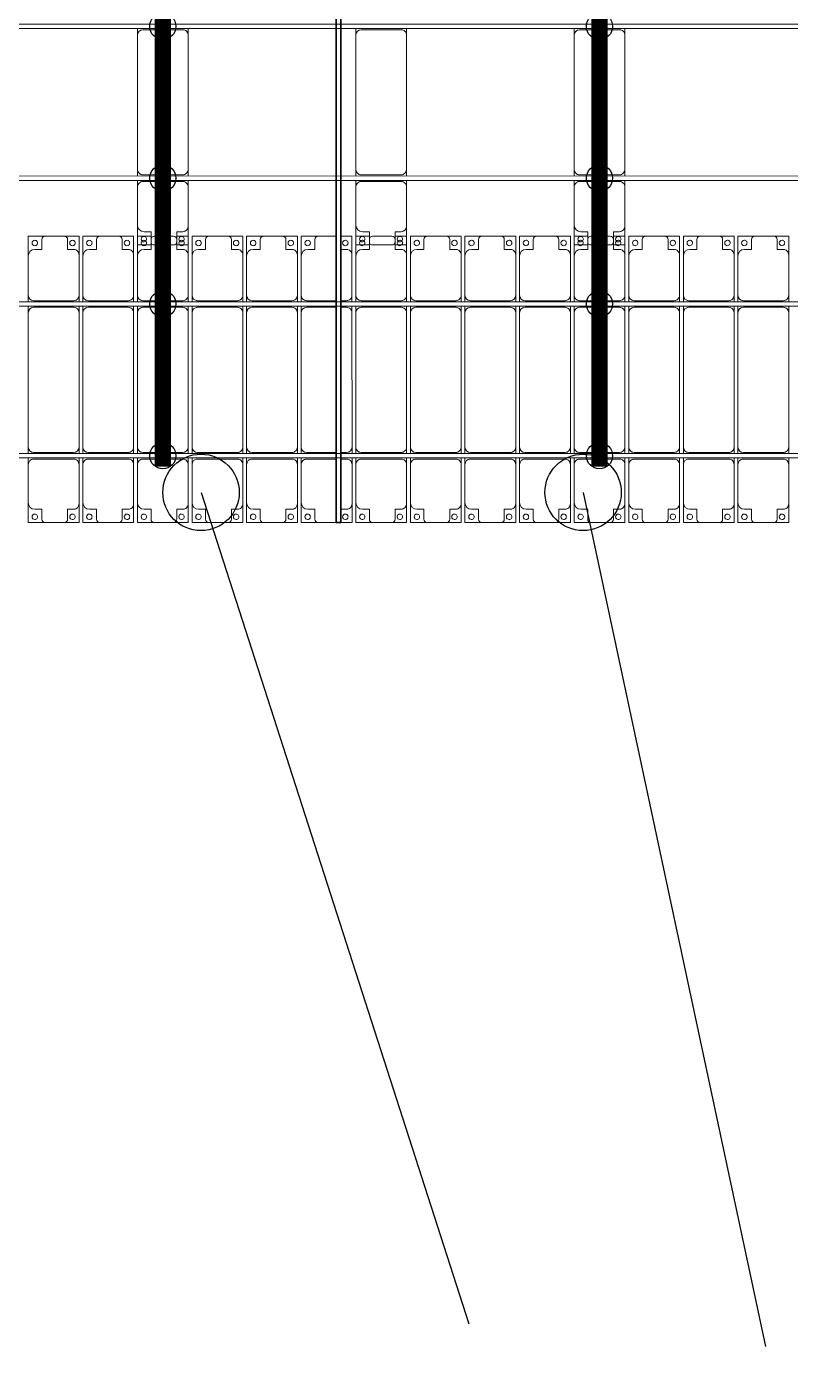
# Model space of a CAD drawing. Header units: millimetres. Extents: x -201615 to 10595, y 61217 to 115919.
# Drawn here: x -155133 to -148133, y 62001 to 74092 of the extents above; entities that cross this region are included whole.
import ezdxf

# ---------------------------------------------------------------- set-up
doc = ezdxf.new("R2010")
doc.units = ezdxf.units.MM
doc.layers.add('A-GENM', color=13, linetype='Continuous', lineweight=9)
doc.layers.add('S-BEAM', color=12, linetype='Continuous', lineweight=9)
for name, color, linetype in [('GC-BICH NEO', 6, 'Continuous'), ('GC-DAY NEO', 5, 'Continuous'), ('GC-HOP 40x60 GIA CUONG', 1, 'Continuous')]:
    doc.layers.add(name, color=color, linetype=linetype)

# ---------------------------------------------------------------- blocks, each defined once
blk = doc.blocks.new('Dải phao đi lại kèm đỡ invester - DẢI PHAO ĐI LẠI-39446-BỐ TRÍ KHUNG KẾT CẤU BÈ PIN 03')
at = {"layer": 'A-GENM', "color": 7}
for p, q in [((38758, 1312), (38912, 1312)), ((38758, 1130), (38758, 1312)), ((38882, 1282), (38882, 1190)), ((39088, 1312), (38912, 1312)), ((39088, 1312), (39223, 1312)), ((39118, 1190), (39118, 1282)), ((39223, 1312), (39223, 1140)), ((39258, 1312), (39412, 1312)), ((39258, 1130), (39258, 1312)), ((39382, 1282), (39382, 1190)), ((39588, 1312), (39412, 1312)), ((39588, 1312), (39723, 1312)), ((39618, 1190), (39618, 1282)), ((39723, 1312), (39723, 1140)), ((39758, 1312), (39882, 1312)), ((39758, 1130), (39758, 1312)), ((39882, 1282), (39882, 1190)), ((40088, 1312), (39912, 1312)), ((40118, 1312), (40223, 1312)), ((40118, 1190), (40118, 1282)), ((40223, 1312), (40223, 1140)), ((40258, 1312), (40412, 1312)), ((40258, 1130), (40258, 1312)), ((40382, 1282), (40382, 1190)), ((40588, 1312), (40412, 1312)), ((40588, 1312), (40723, 1312)), ((40618, 1190), (40618, 1282)), ((40723, 1312), (40723, 1140)), ((40758, 1312), (40912, 1312)), ((40758, 1130), (40758, 1312)), ((40882, 1282), (40882, 1190)), ((41088, 1312), (40912, 1312)), ((41088, 1312), (41223, 1312)), ((41118, 1190), (41118, 1282)), ((41223, 1312), (41223, 1140)), ((41258, 1312), (41412, 1312)), ((41258, 1130), (41258, 1312)), ((41382, 1282), (41382, 1190)), ((41580, 1312), (41412, 1312)), ((41620, 1312), (41723, 1312)), ((41723, 1312), (41723, 1140)), ((41758, 1312), (41882, 1312)), ((41758, 1130), (41758, 1312)), ((41882, 1282), (41882, 1190)), ((42088, 1312), (41912, 1312)), ((42118, 1312), (42223, 1312)), ((42118, 1190), (42118, 1282)), ((42223, 1312), (42223, 1140)), ((42258, 1312), (42412, 1312)), ((42258, 1130), (42258, 1312)), ((42382, 1282), (42382, 1190)), ((42588, 1312), (42412, 1312)), ((42588, 1312), (42723, 1312)), ((42618, 1190), (42618, 1282)), ((42723, 1312), (42723, 1140)), ((42758, 1312), (42912, 1312)), ((42758, 1130), (42758, 1312)), ((42882, 1282), (42882, 1190)), ((43088, 1312), (42912, 1312)), ((43088, 1312), (43223, 1312)), ((43118, 1190), (43118, 1282)), ((43223, 1312), (43223, 1140)), ((43258, 1312), (43412, 1312)), ((43258, 1130), (43258, 1312)), ((43382, 1282), (43382, 1190)), ((43588, 1312), (43412, 1312)), ((43588, 1312), (43723, 1312)), ((43618, 1190), (43618, 1282)), ((43723, 1312), (43723, 1140)), ((43758, 1312), (43882, 1312)), ((43758, 1130), (43758, 1312)), ((43882, 1282), (43882, 1190)), ((44088, 1312), (43912, 1312)), ((44118, 1312), (44223, 1312)), ((44118, 1190), (44118, 1282)), ((44223, 1312), (44223, 1140)), ((44258, 1312), (44412, 1312)), ((44258, 1130), (44258, 1312)), ((44382, 1282), (44382, 1190)), ((44588, 1312), (44412, 1312)), ((44588, 1312), (44723, 1312)), ((44618, 1190), (44618, 1282)), ((44723, 1312), (44723, 1140)), ((44758, 1312), (44912, 1312)), ((44758, 1130), (44758, 1312)), ((44882, 1282), (44882, 1190)), ((45088, 1312), (44912, 1312)), ((45088, 1312), (45223, 1312)), ((45118, 1190), (45118, 1282)), ((45223, 1312), (45223, 1140)), ((45258, 1312), (45412, 1312)), ((45258, 1130), (45258, 1312)), ((45382, 1282), (45382, 1190)), ((45588, 1312), (45412, 1312)), ((45588, 1312), (45723, 1312)), ((45618, 1190), (45618, 1282)), ((45723, 1312), (45723, 1140)), ((38758, 1130), (38758, 770)), ((38882, 1190), (38818, 1190)), ((39173, 1190), (39118, 1190)), ((39223, 770), (39223, 1140)), ((39258, 1130), (39258, 770)), ((39382, 1190), (39318, 1190)), ((39673, 1190), (39618, 1190)), ((39723, 770), (39723, 1140)), ((39758, 1130), (39758, 770)), ((39882, 1190), (39818, 1190)), ((40173, 1190), (40118, 1190)), ((40223, 770), (40223, 1140)), ((40258, 1130), (40258, 770)), ((40382, 1190), (40318, 1190)), ((40673, 1190), (40618, 1190)), ((40723, 770), (40723, 1140)), ((40758, 1130), (40758, 770)), ((40882, 1190), (40818, 1190)), ((41173, 1190), (41118, 1190)), ((41223, 770), (41223, 1140)), ((41258, 1130), (41258, 770)), ((41382, 1190), (41318, 1190)), ((41673, 1190), (41620, 1190)), ((41723, 770), (41723, 1140)), ((41758, 1130), (41758, 770)), ((41882, 1190), (41818, 1190)), ((42173, 1190), (42118, 1190)), ((42223, 770), (42223, 1140)), ((42258, 1130), (42258, 770)), ((42382, 1190), (42318, 1190)), ((42673, 1190), (42618, 1190)), ((42723, 770), (42723, 1140)), ((42758, 1130), (42758, 770)), ((42882, 1190), (42818, 1190)), ((43173, 1190), (43118, 1190)), ((43223, 770), (43223, 1140)), ((43258, 1130), (43258, 770)), ((43382, 1190), (43318, 1190)), ((43673, 1190), (43618, 1190)), ((43723, 770), (43723, 1140)), ((43758, 1130), (43758, 770)), ((43882, 1190), (43818, 1190)), ((44173, 1190), (44118, 1190)), ((44223, 770), (44223, 1140)), ((44258, 1130), (44258, 770)), ((44382, 1190), (44318, 1190)), ((44673, 1190), (44618, 1190)), ((44723, 770), (44723, 1140)), ((44758, 1130), (44758, 770)), ((44882, 1190), (44818, 1190)), ((45173, 1190), (45118, 1190)), ((45223, 770), (45223, 1140)), ((45258, 1130), (45258, 770)), ((45382, 1190), (45318, 1190)), ((45673, 1190), (45618, 1190)), ((45723, 770), (45723, 1140)), ((38758, 710), (38758, 770)), ((39223, 770), (39223, 710)), ((39258, 710), (39258, 770)), ((39723, 770), (39723, 710)), ((39758, 710), (39758, 770)), ((40223, 770), (40223, 710)), ((40258, 710), (40258, 770)), ((40723, 770), (40723, 710)), ((40758, 710), (40758, 770)), ((41223, 770), (41223, 710)), ((41258, 710), (41258, 770)), ((41723, 770), (41723, 710)), ((41758, 710), (41758, 770)), ((42223, 770), (42223, 710)), ((42258, 710), (42258, 770)), ((42723, 770), (42723, 710)), ((42758, 710), (42758, 770)), ((43223, 770), (43223, 710)), ((43258, 710), (43258, 770)), ((43723, 770), (43723, 710)), ((43758, 710), (43758, 770)), ((44223, 770), (44223, 710)), ((44258, 710), (44258, 770)), ((44723, 770), (44723, 710)), ((44758, 710), (44758, 770)), ((45223, 770), (45223, 710)), ((45258, 710), (45258, 770)), ((45723, 770), (45723, 710)), ((38758, 610), (38758, 670)), ((38758, 610), (38758, -620)), ((38808, 720), (39173, 720)), ((39173, 660), (38808, 660)), ((39223, 670), (39223, 610)), ((39223, -620), (39223, 610)), ((39258, 610), (39258, 670)), ((39258, 610), (39258, -620)), ((39308, 720), (39673, 720)), ((39673, 660), (39308, 660)), ((39723, 670), (39723, 610)), ((39723, -620), (39723, 610)), ((39758, 610), (39758, 670)), ((39758, 610), (39758, -620)), ((39808, 720), (40173, 720)), ((40173, 660), (39808, 660)), ((40223, 670), (40223, 610)), ((40223, -620), (40223, 610)), ((40258, 610), (40258, 670)), ((40258, 610), (40258, -620)), ((40308, 720), (40673, 720)), ((40673, 660), (40308, 660)), ((40723, 670), (40723, 610)), ((40723, -620), (40723, 610)), ((40758, 610), (40758, 670)), ((40758, 610), (40758, -620)), ((40808, 720), (41173, 720)), ((41173, 660), (40808, 660)), ((41223, 670), (41223, 610)), ((41223, -620), (41223, 610)), ((41258, 610), (41258, 670)), ((41258, 610), (41258, -620)), ((41308, 720), (41580, 720)), ((41580, 660), (41308, 660)), ((41620, 720), (41673, 720)), ((41673, 660), (41620, 660)), ((41723, 670), (41723, 610)), ((41723, -620), (41723, 610)), ((41758, 610), (41758, 670)), ((41758, 610), (41758, -620)), ((41808, 720), (42173, 720)), ((42173, 660), (41808, 660)), ((42223, 670), (42223, 610)), ((42223, -620), (42223, 610)), ((42258, 610), (42258, 670)), ((42258, 610), (42258, -620)), ((42308, 720), (42673, 720)), ((42673, 660), (42308, 660)), ((42723, 670), (42723, 610)), ((42723, -620), (42723, 610)), ((42758, 610), (42758, 670)), ((42758, 610), (42758, -620)), ((42808, 720), (43173, 720)), ((43173, 660), (42808, 660)), ((43223, 670), (43223, 610)), ((43223, -620), (43223, 610)), ((43258, 610), (43258, 670)), ((43258, 610), (43258, -620)), ((43308, 720), (43673, 720)), ((43673, 660), (43308, 660)), ((43723, 670), (43723, 610)), ((43723, -620), (43723, 610)), ((43758, 610), (43758, 670)), ((43758, 610), (43758, -620)), ((43808, 720), (44173, 720)), ((44173, 660), (43808, 660)), ((44223, 670), (44223, 610)), ((44223, -620), (44223, 610)), ((44258, 610), (44258, 670)), ((44258, 610), (44258, -620)), ((44308, 720), (44673, 720)), ((44673, 660), (44308, 660)), ((44723, 670), (44723, 610)), ((44723, -620), (44723, 610)), ((44758, 610), (44758, 670)), ((44758, 610), (44758, -620)), ((44808, 720), (45173, 720)), ((45173, 660), (44808, 660)), ((45223, 670), (45223, 610)), ((45223, -620), (45223, 610)), ((45258, 610), (45258, 670)), ((45258, 610), (45258, -620)), ((45308, 720), (45673, 720)), ((45673, 660), (45308, 660)), ((45723, 670), (45723, 610)), ((45723, -620), (45723, 610)), ((38758, -680), (38758, -620)), ((38758, -778), (38758, -720)), ((38808, -670), (39173, -670)), ((39223, -620), (39223, -680)), ((39223, -720), (39223, -780)), ((39258, -680), (39258, -620)), ((39258, -780), (39258, -720)), ((39308, -670), (39673, -670)), ((39723, -620), (39723, -680)), ((39723, -720), (39723, -778)), ((39758, -680), (39758, -620)), ((39758, -778), (39758, -720)), ((39808, -670), (40173, -670)), ((40223, -620), (40223, -680)), ((40223, -720), (40223, -778)), ((40258, -680), (40258, -620)), ((40258, -778), (40258, -720)), ((40308, -670), (40673, -670)), ((40723, -620), (40723, -680)), ((40723, -720), (40723, -778)), ((40758, -680), (40758, -620)), ((40758, -778), (40758, -720)), ((40808, -670), (41173, -670)), ((41223, -620), (41223, -680)), ((41223, -720), (41223, -778)), ((41258, -680), (41258, -620)), ((41258, -778), (41258, -720)), ((41308, -670), (41580, -670)), ((41620, -670), (41673, -670)), ((41723, -620), (41723, -680)), ((41723, -720), (41723, -780)), ((41758, -680), (41758, -620)), ((41758, -780), (41758, -720)), ((41808, -670), (42173, -670)), ((42223, -620), (42223, -680)), ((42223, -720), (42223, -778)), ((42258, -680), (42258, -620)), ((42258, -778), (42258, -720)), ((42308, -670), (42673, -670)), ((42723, -620), (42723, -680)), ((42723, -720), (42723, -778)), ((42758, -680), (42758, -620)), ((42758, -778), (42758, -720)), ((42808, -670), (43173, -670)), ((43223, -620), (43223, -680)), ((43223, -720), (43223, -778)), ((43258, -680), (43258, -620)), ((43258, -778), (43258, -720)), ((43308, -670), (43673, -670)), ((43723, -620), (43723, -680)), ((43723, -720), (43723, -778)), ((43758, -680), (43758, -620)), ((43758, -778), (43758, -720)), ((43808, -670), (44173, -670)), ((44223, -620), (44223, -680)), ((44223, -720), (44223, -778)), ((44258, -680), (44258, -620)), ((44258, -778), (44258, -720)), ((44308, -670), (44673, -670)), ((44723, -620), (44723, -680)), ((44723, -720), (44723, -778)), ((44758, -680), (44758, -620)), ((44758, -778), (44758, -720)), ((44808, -670), (45173, -670)), ((45223, -620), (45223, -680)), ((45223, -720), (45223, -778)), ((45258, -680), (45258, -620)), ((45258, -778), (45258, -720)), ((45308, -670), (45673, -670)), ((45723, -620), (45723, -680)), ((45723, -720), (45723, -778)), ((38758, -780), (38758, -1130)), ((39173, -730), (38808, -730)), ((39223, -1140), (39223, -780)), ((39258, -780), (39258, -1130)), ((39673, -730), (39308, -730)), ((39723, -1140), (39723, -780)), ((39758, -780), (39758, -1130)), ((40173, -730), (39808, -730)), ((40223, -1140), (40223, -780)), ((40258, -780), (40258, -1130)), ((40673, -730), (40308, -730)), ((40723, -1140), (40723, -780)), ((40758, -780), (40758, -1130)), ((41173, -730), (40808, -730)), ((41223, -1140), (41223, -780)), ((41258, -780), (41258, -1130)), ((41580, -730), (41308, -730)), ((41673, -730), (41620, -730)), ((41723, -1140), (41723, -780)), ((41758, -780), (41758, -1130)), ((42173, -730), (41808, -730)), ((42223, -1140), (42223, -780)), ((42258, -780), (42258, -1130)), ((42673, -730), (42308, -730)), ((42723, -1140), (42723, -780)), ((42758, -780), (42758, -1130)), ((43173, -730), (42808, -730)), ((43223, -1140), (43223, -780)), ((43258, -780), (43258, -1130)), ((43673, -730), (43308, -730)), ((43723, -1140), (43723, -780)), ((43758, -780), (43758, -1130)), ((44173, -730), (43808, -730)), ((44223, -1140), (44223, -780)), ((44258, -780), (44258, -1130)), ((44673, -730), (44308, -730)), ((44723, -1140), (44723, -780)), ((44758, -780), (44758, -1130)), ((45173, -730), (44808, -730)), ((45223, -1140), (45223, -780)), ((45258, -780), (45258, -1130)), ((45673, -730), (45308, -730)), ((45723, -1140), (45723, -780)), ((38758, -1312), (38758, -1130)), ((38818, -1190), (38882, -1190)), ((38882, -1190), (38882, -1282)), ((39118, -1282), (39118, -1190)), ((39118, -1190), (39173, -1190)), ((39223, -1140), (39223, -1312)), ((39258, -1312), (39258, -1130)), ((39318, -1190), (39382, -1190)), ((39382, -1190), (39382, -1282)), ((39618, -1282), (39618, -1190)), ((39618, -1190), (39673, -1190)), ((39723, -1140), (39723, -1312)), ((39758, -1312), (39758, -1130)), ((39818, -1190), (39882, -1190)), ((39882, -1190), (39882, -1282)), ((40118, -1282), (40118, -1190)), ((40118, -1190), (40173, -1190)), ((40223, -1140), (40223, -1312)), ((40258, -1312), (40258, -1130)), ((40318, -1190), (40382, -1190)), ((40382, -1190), (40382, -1282)), ((40618, -1282), (40618, -1190)), ((40618, -1190), (40673, -1190)), ((40723, -1140), (40723, -1312)), ((40758, -1312), (40758, -1130)), ((40818, -1190), (40882, -1190)), ((40882, -1190), (40882, -1282)), ((41118, -1282), (41118, -1190)), ((41118, -1190), (41173, -1190)), ((41223, -1140), (41223, -1312)), ((41258, -1312), (41258, -1130)), ((41318, -1190), (41382, -1190)), ((41382, -1190), (41382, -1282)), ((41620, -1190), (41673, -1190)), ((41723, -1140), (41723, -1312)), ((41758, -1312), (41758, -1130)), ((41818, -1190), (41882, -1190)), ((41882, -1190), (41882, -1282)), ((42118, -1282), (42118, -1190)), ((42118, -1190), (42173, -1190)), ((42223, -1140), (42223, -1312)), ((42258, -1312), (42258, -1130)), ((42318, -1190), (42382, -1190)), ((42382, -1190), (42382, -1282)), ((42618, -1282), (42618, -1190)), ((42618, -1190), (42673, -1190)), ((42723, -1140), (42723, -1312)), ((42758, -1312), (42758, -1130)), ((42818, -1190), (42882, -1190)), ((42882, -1190), (42882, -1282)), ((43118, -1282), (43118, -1190)), ((43118, -1190), (43173, -1190)), ((43223, -1140), (43223, -1312)), ((43258, -1312), (43258, -1130)), ((43318, -1190), (43382, -1190)), ((43382, -1190), (43382, -1282)), ((43618, -1282), (43618, -1190)), ((43618, -1190), (43673, -1190)), ((43723, -1140), (43723, -1312)), ((43758, -1312), (43758, -1130)), ((43818, -1190), (43882, -1190)), ((43882, -1190), (43882, -1282)), ((44118, -1282), (44118, -1190)), ((44118, -1190), (44173, -1190)), ((44223, -1140), (44223, -1312)), ((44258, -1312), (44258, -1130)), ((44318, -1190), (44382, -1190)), ((44382, -1190), (44382, -1282)), ((44618, -1282), (44618, -1190)), ((44618, -1190), (44673, -1190)), ((44723, -1140), (44723, -1312)), ((44758, -1312), (44758, -1130)), ((44818, -1190), (44882, -1190)), ((44882, -1190), (44882, -1282)), ((45118, -1282), (45118, -1190)), ((45118, -1190), (45173, -1190)), ((45223, -1140), (45223, -1312)), ((45258, -1312), (45258, -1130)), ((45318, -1190), (45382, -1190)), ((45382, -1190), (45382, -1282)), ((45618, -1282), (45618, -1190)), ((45618, -1190), (45673, -1190)), ((45723, -1140), (45723, -1312)), ((38912, -1312), (38758, -1312)), ((38912, -1312), (39088, -1312)), ((39223, -1312), (39088, -1312)), ((39412, -1312), (39258, -1312)), ((39412, -1312), (39588, -1312)), ((39723, -1312), (39588, -1312)), ((39912, -1312), (39758, -1312)), ((39912, -1312), (40088, -1312)), ((40223, -1312), (40088, -1312)), ((40412, -1312), (40258, -1312)), ((40412, -1312), (40588, -1312)), ((40723, -1312), (40588, -1312)), ((40912, -1312), (40758, -1312)), ((40912, -1312), (41088, -1312)), ((41223, -1312), (41088, -1312)), ((41412, -1312), (41258, -1312)), ((41412, -1312), (41580, -1312)), ((41723, -1312), (41620, -1312)), ((41912, -1312), (41758, -1312)), ((41912, -1312), (42088, -1312)), ((42223, -1312), (42088, -1312)), ((42412, -1312), (42258, -1312)), ((42412, -1312), (42588, -1312)), ((42723, -1312), (42588, -1312)), ((42912, -1312), (42758, -1312)), ((42912, -1312), (43088, -1312)), ((43223, -1312), (43088, -1312)), ((43412, -1312), (43258, -1312)), ((43412, -1312), (43588, -1312)), ((43723, -1312), (43588, -1312)), ((43912, -1312), (43758, -1312)), ((43912, -1312), (44088, -1312)), ((44223, -1312), (44088, -1312)), ((44412, -1312), (44258, -1312)), ((44412, -1312), (44588, -1312)), ((44723, -1312), (44588, -1312)), ((44912, -1312), (44758, -1312)), ((44912, -1312), (45088, -1312)), ((45223, -1312), (45088, -1312)), ((45412, -1312), (45258, -1312)), ((45412, -1312), (45588, -1312)), ((45723, -1312), (45588, -1312))]:
    blk.add_line(p, q, dxfattribs=at)
for centre, radius, start, end in [((38817, 1249), 25, 90, 270), ((38817, 1249), 25, 270, 90), ((38912, 1282), 30, 90, 180), ((38912, 1282), 30, 90, 135), ((39088, 1282), 30, 0, 90), ((39088, 1282), 30, 45, 90), ((39162, 1249), 25, 90, 270), ((39162, 1249), 25, 270, 90), ((39317, 1249), 25, 90, 270), ((39317, 1249), 25, 270, 90), ((39412, 1282), 30, 90, 180), ((39412, 1282), 30, 90, 135), ((39588, 1282), 30, 360, 90), ((39588, 1282), 30, 45, 90), ((39662, 1249), 25, 90, 270), ((39662, 1249), 25, 270, 90), ((39817, 1249), 25, 90, 270), ((39817, 1249), 25, 270, 90), ((39912, 1282), 30, 90, 180), ((40088, 1282), 30, 360, 90), ((40162, 1249), 25, 90, 270), ((40162, 1249), 25, 270, 90), ((40317, 1249), 25, 90, 270), ((40317, 1249), 25, 270, 90), ((40412, 1282), 30, 90, 180), ((40412, 1282), 30, 90, 135), ((40588, 1282), 30, 0, 90), ((40588, 1282), 30, 45, 90), ((40662, 1249), 25, 90, 270), ((40662, 1249), 25, 270, 90), ((40817, 1249), 25, 90, 270), ((40817, 1249), 25, 270, 90), ((40912, 1282), 30, 90, 180), ((40912, 1282), 30, 90, 135), ((41088, 1282), 30, 360, 90), ((41088, 1282), 30, 45, 90), ((41162, 1249), 25, 90, 270), ((41162, 1249), 25, 270, 90), ((41317, 1249), 25, 90, 270), ((41317, 1249), 25, 270, 90), ((41412, 1282), 30, 90, 180), ((41412, 1282), 30, 90, 135), ((41662, 1249), 25, 90, 270), ((41662, 1249), 25, 270, 90), ((41817, 1249), 25, 90, 270), ((41817, 1249), 25, 270, 90), ((41912, 1282), 30, 90, 180), ((42088, 1282), 30, 360, 90), ((42162, 1249), 25, 90, 270), ((42162, 1249), 25, 270, 90), ((42317, 1249), 25, 90, 270), ((42317, 1249), 25, 270, 90), ((42412, 1282), 30, 90, 180), ((42412, 1282), 30, 90, 135), ((42588, 1282), 30, 0, 90), ((42588, 1282), 30, 45, 90), ((42662, 1249), 25, 90, 270), ((42662, 1249), 25, 270, 90), ((42817, 1249), 25, 90, 270), ((42817, 1249), 25, 270, 90), ((42912, 1282), 30, 90, 180), ((42912, 1282), 30, 90, 135), ((43088, 1282), 30, 360, 90), ((43088, 1282), 30, 45, 90), ((43162, 1249), 25, 90, 270), ((43162, 1249), 25, 270, 90), ((43317, 1249), 25, 90, 270), ((43317, 1249), 25, 270, 90), ((43412, 1282), 30, 90, 180), ((43412, 1282), 30, 90, 135), ((43588, 1282), 30, 360, 90), ((43588, 1282), 30, 45, 90), ((43662, 1249), 25, 90, 270), ((43662, 1249), 25, 270, 90), ((43817, 1249), 25, 90, 270), ((43817, 1249), 25, 270, 90), ((43912, 1282), 30, 90, 180), ((44088, 1282), 30, 0, 90), ((44162, 1249), 25, 90, 270), ((44162, 1249), 25, 270, 90), ((44317, 1249), 25, 90, 270), ((44317, 1249), 25, 270, 90), ((44412, 1282), 30, 90, 180), ((44412, 1282), 30, 90, 135), ((44588, 1282), 30, 360, 90), ((44588, 1282), 30, 45, 90), ((44662, 1249), 25, 90, 270), ((44662, 1249), 25, 270, 90), ((44817, 1249), 25, 90, 270), ((44817, 1249), 25, 270, 90), ((44912, 1282), 30, 90, 180), ((44912, 1282), 30, 90, 135), ((45088, 1282), 30, 360, 90), ((45088, 1282), 30, 45, 90), ((45162, 1249), 25, 90, 270), ((45162, 1249), 25, 270, 90), ((45317, 1249), 25, 90, 270), ((45317, 1249), 25, 270, 90), ((45412, 1282), 30, 90, 180), ((45412, 1282), 30, 90, 135), ((45588, 1282), 30, 360, 90), ((45588, 1282), 30, 45, 90), ((45662, 1249), 25, 90, 270), ((45662, 1249), 25, 270, 90), ((38818, 1130), 60, 90, 180), ((39173, 1140), 50, 0, 90), ((39173, 1140), 50, 60, 90), ((39318, 1130), 60, 90, 180), ((39673, 1140), 50, 360, 90), ((39673, 1140), 50, 60, 90), ((39818, 1130), 60, 90, 180), ((40173, 1140), 50, 360, 90), ((40173, 1140), 50, 60, 90), ((40318, 1130), 60, 90, 180), ((40673, 1140), 50, 0, 90), ((40673, 1140), 50, 60, 90), ((40818, 1130), 60, 90, 180), ((41173, 1140), 50, 0, 90), ((41173, 1140), 50, 60, 90), ((41318, 1130), 60, 90, 180), ((41673, 1140), 50, 0, 90), ((41673, 1140), 50, 60, 90), ((41818, 1130), 60, 90, 180), ((42173, 1140), 50, 360, 90), ((42173, 1140), 50, 60, 90), ((42318, 1130), 60, 90, 180), ((42673, 1140), 50, 0, 90), ((42673, 1140), 50, 60, 90), ((42818, 1130), 60, 90, 180), ((43173, 1140), 50, 0, 90), ((43173, 1140), 50, 60, 90), ((43318, 1130), 60, 90, 180), ((43673, 1140), 50, 360, 90), ((43673, 1140), 50, 60, 90), ((43818, 1130), 60, 90, 180), ((44173, 1140), 50, 0, 90), ((44173, 1140), 50, 60, 90), ((44318, 1130), 60, 90, 180), ((44673, 1140), 50, 0, 90), ((44673, 1140), 50, 60, 90), ((44818, 1130), 60, 90, 180), ((45173, 1140), 50, 0, 90), ((45173, 1140), 50, 60, 90), ((45318, 1130), 60, 90, 180), ((45673, 1140), 50, 360, 90), ((45673, 1140), 50, 60, 90), ((38808, 770), 50, 180, 270), ((38808, 770), 50, 240, 270), ((39173, 770), 50, 270, 0), ((39173, 770), 50, 270, 300), ((39308, 770), 50, 180, 270), ((39308, 770), 50, 240, 270), ((39673, 770), 50, 270, 0), ((39673, 770), 50, 270, 300), ((39808, 770), 50, 180, 270), ((39808, 770), 50, 240, 270), ((40173, 770), 50, 270, 0), ((40173, 770), 50, 270, 300), ((40308, 770), 50, 180, 270), ((40308, 770), 50, 240, 270), ((40673, 770), 50, 270, 0), ((40673, 770), 50, 270, 300), ((40808, 770), 50, 180, 270), ((40808, 770), 50, 240, 270), ((41173, 770), 50, 270, 0), ((41173, 770), 50, 270, 300), ((41308, 770), 50, 180, 270), ((41308, 770), 50, 240, 270), ((41673, 770), 50, 270, 0), ((41673, 770), 50, 270, 300), ((41808, 770), 50, 180, 270), ((41808, 770), 50, 240, 270), ((42173, 770), 50, 270, 0), ((42173, 770), 50, 270, 300), ((42308, 770), 50, 180, 270), ((42308, 770), 50, 240, 270), ((42673, 770), 50, 270, 0), ((42673, 770), 50, 270, 300), ((42808, 770), 50, 180, 270), ((42808, 770), 50, 240, 270), ((43173, 770), 50, 270, 360), ((43173, 770), 50, 270, 300), ((43308, 770), 50, 180, 270), ((43308, 770), 50, 240, 270), ((43673, 770), 50, 270, 0), ((43673, 770), 50, 270, 300), ((43808, 770), 50, 180, 270), ((43808, 770), 50, 240, 270), ((44173, 770), 50, 270, 0), ((44173, 770), 50, 270, 300), ((44308, 770), 50, 180, 270), ((44308, 770), 50, 240, 270), ((44673, 770), 50, 270, 0), ((44673, 770), 50, 270, 300), ((44808, 770), 50, 180, 270), ((44808, 770), 50, 240, 270), ((45173, 770), 50, 270, 0), ((45173, 770), 50, 270, 300), ((45308, 770), 50, 180, 270), ((45308, 770), 50, 240, 270), ((45673, 770), 50, 270, 0), ((45673, 770), 50, 270, 300), ((38808, 610), 50, 90, 180), ((38808, 610), 50, 105, 165), ((39173, 610), 50, 360, 90), ((39173, 610), 50, 60, 90), ((39173, 610), 50, 15, 45), ((39308, 610), 50, 90, 180), ((39308, 610), 50, 105, 165), ((39673, 610), 50, 360, 90), ((39673, 610), 50, 60, 90), ((39673, 610), 50, 15, 45), ((39808, 610), 50, 90, 180), ((39808, 610), 50, 105, 165), ((40173, 610), 50, 360, 90), ((40173, 610), 50, 60, 90), ((40173, 610), 50, 15, 45), ((40308, 610), 50, 90, 180), ((40308, 610), 50, 105, 165), ((40673, 610), 50, 0, 90), ((40673, 610), 50, 60, 90), ((40673, 610), 50, 15, 45), ((40808, 610), 50, 90, 180), ((40808, 610), 50, 105, 165), ((41173, 610), 50, 0, 90), ((41173, 610), 50, 60, 90), ((41173, 610), 50, 15, 45), ((41308, 610), 50, 90, 180), ((41308, 610), 50, 105, 165), ((41673, 610), 50, 360, 90), ((41673, 610), 50, 60, 90), ((41673, 610), 50, 15, 45), ((41808, 610), 50, 90, 180), ((41808, 610), 50, 105, 165), ((42173, 610), 50, 360, 90), ((42173, 610), 50, 60, 90), ((42173, 610), 50, 15, 45), ((42308, 610), 50, 90, 180), ((42308, 610), 50, 105, 165), ((42673, 610), 50, 360, 90), ((42673, 610), 50, 60, 90), ((42673, 610), 50, 15, 45), ((42808, 610), 50, 90, 180), ((42808, 610), 50, 105, 165), ((43173, 610), 50, 0, 90), ((43173, 610), 50, 60, 90), ((43173, 610), 50, 15, 45), ((43308, 610), 50, 90, 180), ((43308, 610), 50, 105, 165), ((43673, 610), 50, 360, 90), ((43673, 610), 50, 60, 90), ((43673, 610), 50, 15, 45), ((43808, 610), 50, 90, 180), ((43808, 610), 50, 107.6745, 165), ((44173, 610), 50, 360, 90), ((44173, 610), 50, 60, 90), ((44173, 610), 50, 15, 45), ((44308, 610), 50, 90, 180), ((44308, 610), 50, 105, 165), ((44673, 610), 50, 360, 90), ((44673, 610), 50, 60, 90), ((44673, 610), 50, 15, 45), ((44808, 610), 50, 90, 180), ((44808, 610), 50, 105, 165), ((45173, 610), 50, 360, 90), ((45173, 610), 50, 60, 90), ((45173, 610), 50, 15, 45), ((45308, 610), 50, 90, 180), ((45308, 610), 50, 105, 165), ((45673, 610), 50, 360, 90), ((45673, 610), 50, 60, 90), ((45673, 610), 50, 15, 45), ((38808, -620), 50, 180, 270), ((38808, -620), 50, 210, 270), ((39173, -620), 50, 270, 360), ((39173, -620), 50, 270, 300), ((39173, -620), 50, 315, 345), ((39308, -620), 50, 180, 270), ((39308, -620), 50, 210, 270), ((39673, -620), 50, 270, 0), ((39673, -620), 50, 270, 300), ((39673, -620), 50, 315, 345), ((39808, -620), 50, 180, 270), ((39808, -620), 50, 210, 270), ((40173, -620), 50, 270, 360), ((40173, -620), 50, 270, 300), ((40173, -620), 50, 315, 345), ((40308, -620), 50, 180, 270), ((40308, -620), 50, 210, 270), ((40673, -620), 50, 270, 0), ((40673, -620), 50, 270, 300), ((40673, -620), 50, 315, 345), ((40808, -620), 50, 180, 270), ((40808, -620), 50, 210, 270), ((41173, -620), 50, 270, 0), ((41173, -620), 50, 270, 300), ((41173, -620), 50, 315, 345), ((41308, -620), 50, 180, 270), ((41308, -620), 50, 210, 270), ((41673, -620), 50, 270, 360), ((41673, -620), 50, 270, 300), ((41673, -620), 50, 315, 345), ((41808, -620), 50, 180, 270), ((41808, -620), 50, 210, 270), ((42173, -620), 50, 270, 0), ((42173, -620), 50, 270, 300), ((42173, -620), 50, 315, 345), ((42308, -620), 50, 180, 270), ((42308, -620), 50, 210, 270), ((42673, -620), 50, 270, 0), ((42673, -620), 50, 270, 300), ((42673, -620), 50, 315, 345), ((42808, -620), 50, 180, 270), ((42808, -620), 50, 210, 270), ((43173, -620), 50, 270, 0), ((43173, -620), 50, 270, 300), ((43173, -620), 50, 315, 345), ((43308, -620), 50, 180, 270), ((43308, -620), 50, 210, 270), ((43673, -620), 50, 270, 360), ((43673, -620), 50, 270, 300), ((43673, -620), 50, 315, 345), ((43808, -620), 50, 180, 270), ((43808, -620), 50, 210, 270), ((44173, -620), 50, 270, 360), ((44173, -620), 50, 270, 300), ((44173, -620), 50, 315, 345), ((44308, -620), 50, 180, 270), ((44308, -620), 50, 210, 270), ((44673, -620), 50, 270, 360), ((44673, -620), 50, 270, 300), ((44673, -620), 50, 315, 345), ((44808, -620), 50, 180, 270), ((44808, -620), 50, 210, 270), ((45173, -620), 50, 270, 0), ((45173, -620), 50, 270, 300), ((45173, -620), 50, 315, 345), ((45308, -620), 50, 180, 270), ((45308, -620), 50, 210, 270), ((45673, -620), 50, 270, 0), ((45673, -620), 50, 270, 300), ((45673, -620), 50, 315, 345), ((38808, -780), 50, 90, 180), ((38808, -780), 50, 90, 120), ((39173, -780), 50, 360, 90), ((39173, -780), 50, 60, 90), ((39308, -780), 50, 90, 180), ((39308, -780), 50, 90, 120), ((39673, -780), 50, 360, 90), ((39673, -780), 50, 60, 90), ((39808, -780), 50, 90, 180), ((39808, -780), 50, 90, 120), ((40173, -780), 50, 0, 90), ((40173, -780), 50, 60, 90), ((40308, -780), 50, 90, 180), ((40308, -780), 50, 90, 120), ((40673, -780), 50, 360, 90), ((40673, -780), 50, 60, 90), ((40808, -780), 50, 90, 180), ((40808, -780), 50, 90, 120), ((41173, -780), 50, 360, 90), ((41173, -780), 50, 60, 90), ((41308, -780), 50, 90, 180), ((41308, -780), 50, 90, 120), ((41673, -780), 50, 0, 90), ((41673, -780), 50, 60, 90), ((41808, -780), 50, 90, 180), ((41808, -780), 50, 90, 120), ((42173, -780), 50, 360, 90), ((42173, -780), 50, 60, 90), ((42308, -780), 50, 90, 180), ((42308, -780), 50, 90, 120), ((42673, -780), 50, 360, 90), ((42673, -780), 50, 60, 90), ((42808, -780), 50, 90, 180), ((42808, -780), 50, 90, 120), ((43173, -780), 50, 360, 90), ((43173, -780), 50, 60, 90), ((43308, -780), 50, 90, 180), ((43308, -780), 50, 90, 120), ((43673, -780), 50, 360, 90), ((43673, -780), 50, 60, 90), ((43808, -780), 50, 90, 180), ((43808, -780), 50, 90, 120), ((44173, -780), 50, 0, 90), ((44173, -780), 50, 60, 90), ((44308, -780), 50, 90, 180), ((44308, -780), 50, 90, 120), ((44673, -780), 50, 360, 90), ((44673, -780), 50, 60, 90), ((44808, -780), 50, 90, 180), ((44808, -780), 50, 90, 120), ((45173, -780), 50, 360, 90), ((45173, -780), 50, 60, 90), ((45308, -780), 50, 90, 180), ((45308, -780), 50, 90, 120), ((45673, -780), 50, 360, 90), ((45673, -780), 50, 60, 90), ((38818, -1130), 60, 180, 270), ((39173, -1140), 50, 270, 360), ((39173, -1140), 50, 270, 300), ((39318, -1130), 60, 180, 270), ((39673, -1140), 50, 270, 0), ((39673, -1140), 50, 270, 300), ((39818, -1130), 60, 180, 270), ((40173, -1140), 50, 270, 0), ((40173, -1140), 50, 270, 300), ((40318, -1130), 60, 180, 270), ((40673, -1140), 50, 270, 0), ((40673, -1140), 50, 270, 300), ((40818, -1130), 60, 180, 270), ((41173, -1140), 50, 270, 360), ((41173, -1140), 50, 270, 300), ((41318, -1130), 60, 180, 270), ((41673, -1140), 50, 270, 0), ((41673, -1140), 50, 270, 300), ((41818, -1130), 60, 180, 270), ((42173, -1140), 50, 270, 360), ((42173, -1140), 50, 270, 300), ((42318, -1130), 60, 180, 270), ((42673, -1140), 50, 270, 360), ((42673, -1140), 50, 270, 300), ((42818, -1130), 60, 180, 270), ((43173, -1140), 50, 270, 0), ((43173, -1140), 50, 270, 300), ((43318, -1130), 60, 180, 270), ((43673, -1140), 50, 270, 0), ((43673, -1140), 50, 270, 300), ((43818, -1130), 60, 180, 270), ((44173, -1140), 50, 270, 360), ((44173, -1140), 50, 270, 300), ((44318, -1130), 60, 180, 270), ((44673, -1140), 50, 270, 360), ((44673, -1140), 50, 270, 300), ((44818, -1130), 60, 180, 270), ((45173, -1140), 50, 270, 360), ((45173, -1140), 50, 270, 300), ((45318, -1130), 60, 180, 270), ((45673, -1140), 50, 270, 0), ((45673, -1140), 50, 270, 300), ((38817, -1259), 25, 90, 270), ((38817, -1259), 25, 270, 90), ((38912, -1282), 30, 180, 270), ((38912, -1282), 30, 225, 270), ((39088, -1282), 30, 270, 360), ((39088, -1282), 30, 270, 315), ((39162, -1259), 25, 90, 270), ((39162, -1259), 25, 270, 90), ((39317, -1259), 25, 90, 270), ((39317, -1259), 25, 270, 90), ((39412, -1282), 30, 180, 270), ((39412, -1282), 30, 225, 270), ((39588, -1282), 30, 270, 0), ((39588, -1282), 30, 270, 315), ((39662, -1259), 25, 90, 270), ((39662, -1259), 25, 270, 90), ((39817, -1259), 25, 90, 270), ((39817, -1259), 25, 270, 90), ((39912, -1282), 30, 180, 270), ((39912, -1282), 30, 225, 270), ((40088, -1282), 30, 270, 0), ((40088, -1282), 30, 270, 315), ((40162, -1259), 25, 90, 270), ((40162, -1259), 25, 270, 90), ((40317, -1259), 25, 90, 270), ((40317, -1259), 25, 270, 90), ((40412, -1282), 30, 180, 270), ((40412, -1282), 30, 225, 270), ((40588, -1282), 30, 270, 0), ((40588, -1282), 30, 270, 315), ((40662, -1259), 25, 90, 270), ((40662, -1259), 25, 270, 90), ((40817, -1259), 25, 90, 270), ((40817, -1259), 25, 270, 90), ((40912, -1282), 30, 180, 270), ((40912, -1282), 30, 225, 270), ((41088, -1282), 30, 270, 360), ((41088, -1282), 30, 270, 315), ((41162, -1259), 25, 90, 270), ((41162, -1259), 25, 270, 90), ((41317, -1259), 25, 90, 270), ((41317, -1259), 25, 270, 90), ((41412, -1282), 30, 180, 270), ((41412, -1282), 30, 225, 270), ((41662, -1259), 25, 90, 270), ((41662, -1259), 25, 270, 90), ((41817, -1259), 25, 90, 270), ((41817, -1259), 25, 270, 90), ((41912, -1282), 30, 180, 270), ((41912, -1282), 30, 225, 270), ((42088, -1282), 30, 270, 0), ((42088, -1282), 30, 270, 315), ((42162, -1259), 25, 90, 270), ((42162, -1259), 25, 270, 90), ((42317, -1259), 25, 90, 270), ((42317, -1259), 25, 270, 90), ((42412, -1282), 30, 180, 270), ((42412, -1282), 30, 225, 270), ((42588, -1282), 30, 270, 0), ((42588, -1282), 30, 270, 315), ((42662, -1259), 25, 90, 270), ((42662, -1259), 25, 270, 90), ((42817, -1259), 25, 90, 270), ((42817, -1259), 25, 270, 90), ((42912, -1282), 30, 180, 270), ((42912, -1282), 30, 225, 270), ((43088, -1282), 30, 270, 0), ((43088, -1282), 30, 270, 315), ((43162, -1259), 25, 90, 270), ((43162, -1259), 25, 270, 90), ((43317, -1259), 25, 90, 270), ((43317, -1259), 25, 270, 90), ((43412, -1282), 30, 180, 270), ((43412, -1282), 30, 225, 270), ((43588, -1282), 30, 270, 0), ((43588, -1282), 30, 270, 315), ((43662, -1259), 25, 90, 270), ((43662, -1259), 25, 270, 90), ((43817, -1259), 25, 90, 270), ((43817, -1259), 25, 270, 90), ((43912, -1282), 30, 180, 270), ((43912, -1282), 30, 225, 270), ((44088, -1282), 30, 270, 0), ((44088, -1282), 30, 270, 315), ((44162, -1259), 25, 90, 270), ((44162, -1259), 25, 270, 90), ((44317, -1259), 25, 90, 270), ((44317, -1259), 25, 270, 90), ((44412, -1282), 30, 180, 270), ((44412, -1282), 30, 225, 270), ((44588, -1282), 30, 270, 0), ((44588, -1282), 30, 270, 315), ((44662, -1259), 25, 90, 270), ((44662, -1259), 25, 270, 90), ((44817, -1259), 25, 90, 270), ((44817, -1259), 25, 270, 90), ((44912, -1282), 30, 180, 270), ((44912, -1282), 30, 225, 270), ((45088, -1282), 30, 270, 0), ((45088, -1282), 30, 270, 315), ((45162, -1259), 25, 90, 270), ((45162, -1259), 25, 270, 90), ((45317, -1259), 25, 90, 270), ((45317, -1259), 25, 270, 90), ((45412, -1282), 30, 180, 270), ((45412, -1282), 30, 225, 270), ((45588, -1282), 30, 270, 360), ((45588, -1282), 30, 270, 315), ((45662, -1259), 25, 90, 270), ((45662, -1259), 25, 270, 90)]:
    blk.add_arc(centre, radius, start, end, dxfattribs=at)
blk = doc.blocks.new('Dai phao do pin - DẢI PHAO ĐỠ PIN-16696-BỐ TRÍ KHUNG KẾT CẤU BÈ PIN 03')
at = {"layer": 'A-GENM', "color": 7}
for p, q in [((-1312, 242), (-1130, 242)), ((-1312, 118), (-1312, 242)), ((-1190, 182), (-1190, 118)), ((-780, 242), (-1130, 242)), ((-780, 242), (-720, 242)), ((-730, -173), (-730, 192)), ((-680, 242), (-620, 242)), ((-670, 192), (-670, -173)), ((610, 242), (-620, 242)), ((610, 242), (670, 242)), ((660, -173), (660, 192)), ((-1312, 88), (-1312, -88)), ((-1190, 118), (-1282, 118)), ((-1312, -223), (-1312, -118)), ((-1282, -118), (-1190, -118)), ((-1190, -118), (-1190, -173)), ((-1140, -223), (-1312, -223)), ((-1140, -223), (-780, -223)), ((-720, -223), (-780, -223)), ((-620, -223), (-680, -223)), ((-620, -223), (610, -223)), ((670, -223), (610, -223))]:
    blk.add_line(p, q, dxfattribs=at)
for centre, radius, start, end in [((-1259, 183), 25, 0, 180), ((-1259, 183), 25, 180, 0), ((-1130, 182), 60, 90, 180), ((-780, 192), 50, 360, 90), ((-780, 192), 50, 360, 30), ((-620, 192), 50, 90, 180), ((-620, 192), 50, 120, 180), ((610, 192), 50, 360, 90), ((610, 192), 50, 15, 75), ((-1282, 88), 30, 90, 180), ((-1282, -88), 30, 180, 270), ((-1259, -162), 25, 0, 180), ((-1259, -162), 25, 180, 0), ((-1140, -173), 50, 180, 270), ((-1140, -173), 50, 180, 210), ((-780, -173), 50, 270, 360), ((-780, -173), 50, 330, 360), ((-620, -173), 50, 180, 270), ((-620, -173), 50, 180, 210), ((-620, -173), 50, 225, 255), ((610, -173), 50, 270, 360), ((610, -173), 50, 285, 315), ((610, -173), 50, 330, 360)]:
    blk.add_arc(centre, radius, start, end, dxfattribs=at)
blk = doc.blocks.new('Dai phao do pin - DẢI PHAO ĐỠ PIN-V4-BỐ TRÍ KHUNG KẾT CẤU BÈ PIN 03')
at = {"layer": 'A-GENM', "color": 7}
for p, q in [((-1312, 242), (-1130, 242)), ((-1312, 118), (-1312, 242)), ((-1190, 182), (-1190, 118)), ((-780, 242), (-1130, 242)), ((-780, 242), (-720, 242)), ((-730, -173), (-730, 192)), ((-680, 242), (-620, 242)), ((-670, 192), (-670, -173)), ((610, 242), (-620, 242)), ((610, 242), (670, 242)), ((660, -173), (660, 192)), ((-1312, 88), (-1312, -88)), ((-1190, 118), (-1282, 118)), ((-1312, -223), (-1312, -118)), ((-1282, -118), (-1190, -118)), ((-1190, -118), (-1190, -173)), ((-1140, -223), (-1312, -223)), ((-1140, -223), (-780, -223)), ((-720, -223), (-780, -223)), ((-620, -223), (-680, -223)), ((-620, -223), (610, -223)), ((670, -223), (610, -223))]:
    blk.add_line(p, q, dxfattribs=at)
for centre, radius, start, end in [((-1259, 183), 25, 0, 180), ((-1259, 183), 25, 180, 0), ((-1130, 182), 60, 90, 180), ((-780, 192), 50, 360, 90), ((-780, 192), 50, 360, 30), ((-620, 192), 50, 90, 180), ((-620, 192), 50, 120, 180), ((610, 192), 50, 360, 90), ((610, 192), 50, 15, 75), ((-1282, 88), 30, 90, 180), ((-1282, -88), 30, 180, 270), ((-1259, -162), 25, 0, 180), ((-1259, -162), 25, 180, 0), ((-1140, -173), 50, 180, 270), ((-1140, -173), 50, 180, 210), ((-780, -173), 50, 270, 360), ((-780, -173), 50, 330, 360), ((-620, -173), 50, 180, 270), ((-620, -173), 50, 180, 210), ((-620, -173), 50, 225, 255), ((610, -173), 50, 270, 360), ((610, -173), 50, 285, 315), ((610, -173), 50, 330, 360)]:
    blk.add_arc(centre, radius, start, end, dxfattribs=at)
blk = doc.blocks.new('Dai phao do pin - DẢI PHAO ĐỠ PIN-V5-BỐ TRÍ KHUNG KẾT CẤU BÈ PIN 03')
at = {"layer": 'A-GENM', "color": 7}
for p, q in [((-1312, 242), (-1130, 242)), ((-1312, 118), (-1312, 242)), ((-1190, 182), (-1190, 118)), ((-780, 242), (-1130, 242)), ((-780, 242), (-720, 242)), ((-730, -173), (-730, 192)), ((-680, 242), (-620, 242)), ((-670, 192), (-670, -173)), ((610, 242), (-620, 242)), ((610, 242), (670, 242)), ((660, -173), (660, 192)), ((-1312, 88), (-1312, -88)), ((-1190, 118), (-1282, 118)), ((-1312, -223), (-1312, -118)), ((-1282, -118), (-1190, -118)), ((-1190, -118), (-1190, -173)), ((-1140, -223), (-1312, -223)), ((-1140, -223), (-780, -223)), ((-720, -223), (-780, -223)), ((-620, -223), (-680, -223)), ((-620, -223), (610, -223)), ((670, -223), (610, -223))]:
    blk.add_line(p, q, dxfattribs=at)
for centre, radius, start, end in [((-1259, 183), 25, 0, 180), ((-1259, 183), 25, 180, 0), ((-1130, 182), 60, 90, 180), ((-780, 192), 50, 360, 90), ((-780, 192), 50, 360, 30), ((-620, 192), 50, 90, 180), ((-620, 192), 50, 120, 180), ((610, 192), 50, 360, 90), ((610, 192), 50, 17.6326, 75), ((-1282, 88), 30, 90, 180), ((-1282, -88), 30, 180, 270), ((-1259, -162), 25, 0, 180), ((-1259, -162), 25, 180, 0), ((-1140, -173), 50, 180, 270), ((-1140, -173), 50, 180, 210), ((-780, -173), 50, 270, 360), ((-780, -173), 50, 330, 360), ((-620, -173), 50, 180, 270), ((-620, -173), 50, 180, 210), ((-620, -173), 50, 225, 255), ((610, -173), 50, 270, 360), ((610, -173), 50, 285, 315), ((610, -173), 50, 330, 360)]:
    blk.add_arc(centre, radius, start, end, dxfattribs=at)
blk = doc.blocks.new('Dầm C52 - Dầm C52-37700-BỐ TRÍ KHUNG KẾT CẤU BÈ PIN 03')
at = {"layer": 'S-BEAM', "color": 1, "lineweight": 18}
for p, q in [((-50563, 20), (50563, 20)), ((50563, -20), (-50563, -20))]:
    blk.add_line(p, q, dxfattribs=at)
blk = doc.blocks.new('Dầm C52 - Hộp 40x60-33945-BỐ TRÍ KHUNG KẾT CẤU BÈ PIN 03')
at = {"layer": 'S-BEAM', "color": 3, "lineweight": 35}
for p, q in [((-19603, -20), (-19603, 20)), ((-19603, 20), (19603, 20)), ((19603, -20), (-19603, -20))]:
    blk.add_line(p, q, dxfattribs=at)
blk = doc.blocks.new('HOBANMONG_BEPIN 3_rvt-1-BỐ TRÍ KHUNG KẾT CẤU BÈ PIN 03')
at = {"layer": 'A-GENM', "lineweight": 9}
for name, p, rotation in [('Dai phao do pin - DẢI PHAO ĐỠ PIN-16696-BỐ TRÍ KHUNG KẾT CẤU BÈ PIN 03', (-153874, 73402), 90.00075860989254), ('Dai phao do pin - DẢI PHAO ĐỠ PIN-V4-BỐ TRÍ KHUNG KẾT CẤU BÈ PIN 03', (-151874, 73402), 90.00075860989254), ('Dai phao do pin - DẢI PHAO ĐỠ PIN-V5-BỐ TRÍ KHUNG KẾT CẤU BÈ PIN 03', (-149874, 73402), 90.00075860989254), ('Dải phao đi lại kèm đỡ invester - DẢI PHAO ĐI LẠI-39446-BỐ TRÍ KHUNG KẾT CẤU BÈ PIN 03', (-193874, 70859), 0.0007586094741477002)]:
    blk.add_blockref(name, p, dxfattribs=dict(at, rotation=rotation))
at = {"layer": 'S-BEAM', "lineweight": 9}
for name, p, rotation in [('Dầm C52 - Hộp 40x60-33945-BỐ TRÍ KHUNG KẾT CẤU BÈ PIN 03', (-152275, 89150), 90.00075860989091), ('Dầm C52 - Dầm C52-37700-BỐ TRÍ KHUNG KẾT CẤU BÈ PIN 03', (-143909, 74092), 180.0007586094741), ('Dầm C52 - Dầm C52-37700-BỐ TRÍ KHUNG KẾT CẤU BÈ PIN 03', (-143909, 72702), 180.0007586094741), ('Dầm C52 - Dầm C52-37700-BỐ TRÍ KHUNG KẾT CẤU BÈ PIN 03', (-143909, 71550), 180.0007586094741), ('Dầm C52 - Dầm C52-37700-BỐ TRÍ KHUNG KẾT CẤU BÈ PIN 03', (-143909, 70160), 180.0007586094741)]:
    blk.add_blockref(name, p, dxfattribs=dict(at, rotation=rotation))

msp = doc.modelspace()

# ---------------------------------------------------------------- linework, layer by layer
at = {"layer": 'GC-BICH NEO'}
for centre in [(-153534, 69824), (-150034, 69824)]:
    msp.add_circle(centre, 350, dxfattribs=at)
at = {"layer": 'GC-DAY NEO'}
for p, q in [((-153534, 69824), (-151082, 62209)), ((-150034, 69824), (-148362, 62001))]:
    msp.add_line(p, q, dxfattribs=at)
at = {"layer": 'GC-HOP 40x60 GIA CUONG', "const_width": 150}
for points in [[(-153884, 70060), (-153884, 85060)], [(-149884, 70060), (-149884, 85060)]]:
    msp.add_lwpolyline(points, dxfattribs=at)
at = {"layer": 'GC-HOP 40x60 GIA CUONG'}
for centre in [(-153884, 74092), (-149884, 74092), (-153884, 72702), (-149884, 72702), (-153884, 71550), (-149884, 71550), (-153884, 70160), (-149884, 70160)]:
    msp.add_circle(centre, 120, dxfattribs=at)

# ---------------------------------------------------------------- block references
at = {"lineweight": 5}
msp.add_blockref('HOBANMONG_BEPIN 3_rvt-1-BỐ TRÍ KHUNG KẾT CẤU BÈ PIN 03', (0, 0), dxfattribs=at)

doc.saveas('drawing.dxf')
